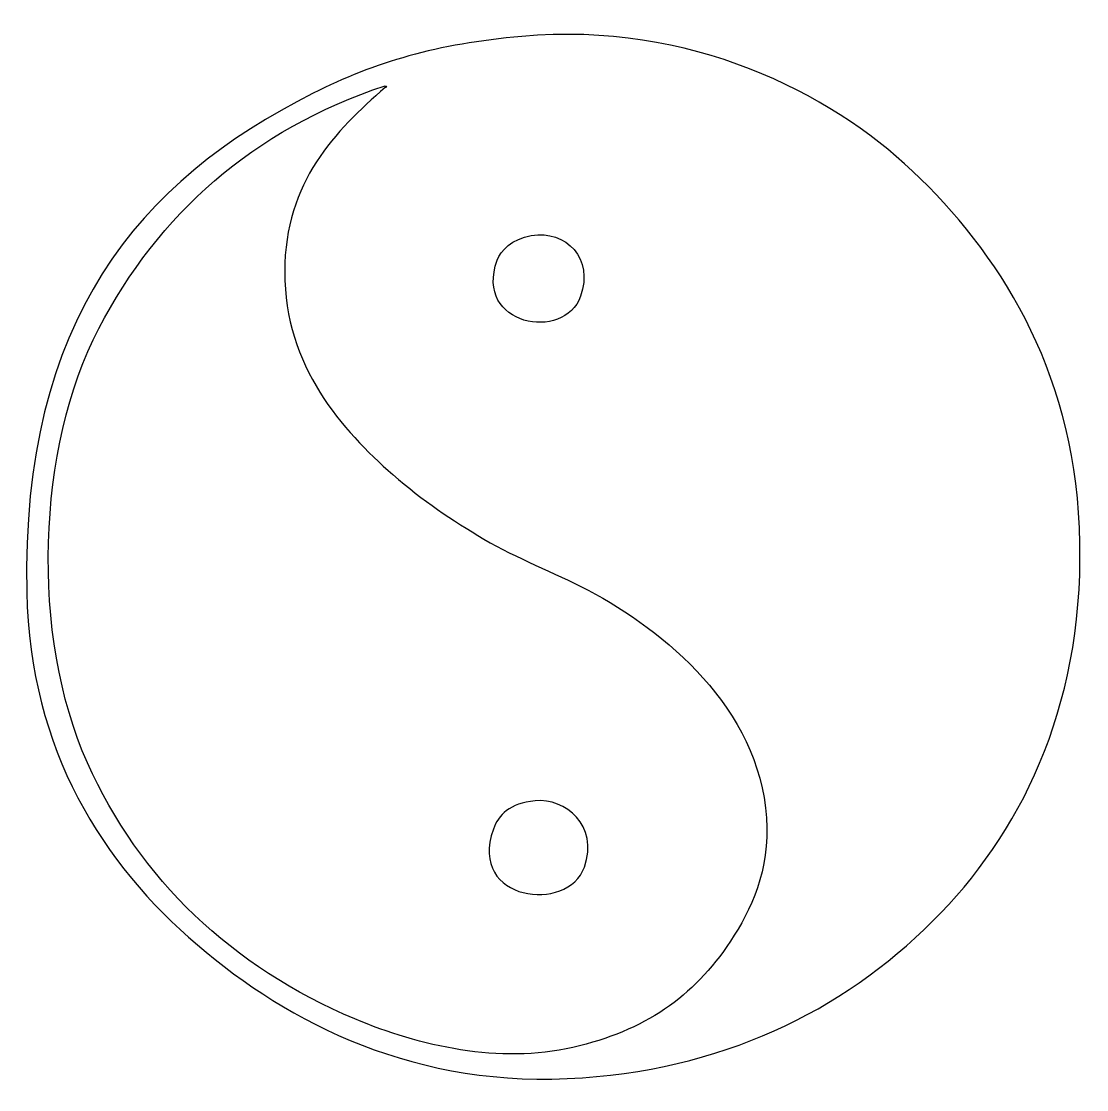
# Model space of a CAD drawing. Header units: centimetres. Extents: x -2.52 to 2.93, y -2.78 to 2.67.
import ezdxf

# ---------------------------------------------------------------- set-up
doc = ezdxf.new("R2010")
doc.units = ezdxf.units.CM
doc.header["$MEASUREMENT"] = 0
doc.layers.add('Layer 1', color=7, linetype='Continuous')

msp = doc.modelspace()

# ---------------------------------------------------------------- linework, layer by layer
at = {"layer": 'Layer 1'}
for points, knots in [([(0.04067, 2.59768), (0.90393, 2.67436), (1.61401, 2.30973), (2.03727, 1.9095), (2.03727, 1.9095), (2.47314, 1.49744), (2.85565, 0.90969), (2.89029, 0.08726), (2.89029, 0.08726), (2.92707, -0.78412), (2.61306, -1.4324), (2.18264, -1.88029), (2.18264, -1.88029), (1.73092, -2.35069), (1.12417, -2.66827), (0.35085, -2.72362), (0.35085, -2.72362), (-0.49804, -2.78426), (-1.14783, -2.44552), (-1.61675, -2.0451), (-1.61675, -2.0451), (-2.09935, -1.63301), (-2.4731, -1.05132), (-2.48911, -0.24226), (-2.48911, -0.24226), (-2.5166, 1.14656), (-1.92012, 1.85718), (-1.02549, 2.30697), (-1.02549, 2.30697), (-0.70845, 2.46634), (-0.39217, 2.55929), (0.04067, 2.59768)], [0, 0, 0, 0, 0.1111111, 0.1111111, 0.1111111, 0.1111111, 0.2222222, 0.2222222, 0.2222222, 0.2222222, 0.3333333, 0.3333333, 0.3333333, 0.3333333, 0.4444444, 0.4444444, 0.4444444, 0.4444444, 0.5555556, 0.5555556, 0.5555556, 0.5555556, 0.6666667, 0.6666667, 0.6666667, 0.6666667, 0.7777778, 0.7777778, 0.7777778, 0.7777778, 1, 1, 1, 1]), ([(-2.12079, 1.10506), (-2.43789, 0.49927), (-2.47033, -0.4654), (-2.17892, -1.11464), (-2.17892, -1.11464), (-1.91217, -1.709), (-1.44047, -2.15966), (-0.81227, -2.42311), (-0.81227, -2.42311), (-0.48117, -2.56199), (-0.07353, -2.65547), (0.30231, -2.56847), (0.30231, -2.56847), (0.6673, -2.48412), (0.91786, -2.31235), (1.10686, -2.02576), (1.10686, -2.02576), (1.21145, -1.8672), (1.30995, -1.66521), (1.29106, -1.39571), (1.29106, -1.39571), (1.25166, -0.83373), (0.77179, -0.43982), (0.37989, -0.23252), (0.37989, -0.23252), (0.19891, -0.13687), (0.01691, -0.07179), (-0.15319, 0.02913), (-0.15319, 0.02913), (-0.31657, 0.12605), (-0.46439, 0.22394), (-0.61843, 0.35875), (-0.61843, 0.35875), (-0.87518, 0.5833), (-1.17181, 0.91096), (-1.17091, 1.39581), (-1.17091, 1.39581), (-1.17009, 1.85653), (-0.91082, 2.11537), (-0.65722, 2.33603), (-0.65722, 2.33603), (-0.65182, 2.33595), (-0.64619, 2.34381), (-0.65722, 2.34563), (-0.65722, 2.34563), (-1.33787, 2.12027), (-1.8156, 1.6882), (-2.12079, 1.10506)], [0, 0, 0, 0, 0.0769231, 0.0769231, 0.0769231, 0.0769231, 0.1538462, 0.1538462, 0.1538462, 0.1538462, 0.2307692, 0.2307692, 0.2307692, 0.2307692, 0.3076923, 0.3076923, 0.3076923, 0.3076923, 0.3846154, 0.3846154, 0.3846154, 0.3846154, 0.4615385, 0.4615385, 0.4615385, 0.4615385, 0.5384615, 0.5384615, 0.5384615, 0.5384615, 0.6153846, 0.6153846, 0.6153846, 0.6153846, 0.6923077, 0.6923077, 0.6923077, 0.6923077, 0.7692308, 0.7692308, 0.7692308, 0.7692308, 0.8461538, 0.8461538, 0.8461538, 0.8461538, 1, 1, 1, 1]), ([(-0.08533, 1.45402), (-0.20529, 1.118), (0.25844, 1.03579), (0.3411, 1.26976), (0.3411, 1.26976), (0.4087, 1.46134), (0.2686, 1.60964), (0.08908, 1.57996), (0.08908, 1.57996), (-0.00796, 1.56387), (-0.06869, 1.5008), (-0.08533, 1.45402)], [0, 0, 0, 0, 0.25, 0.25, 0.25, 0.25, 0.5, 0.5, 0.5, 0.5, 1, 1, 1, 1]), ([(0.10848, -1.30847), (0.26212, -1.29447), (0.43693, -1.43134), (0.36047, -1.64767), (0.36047, -1.64767), (0.27781, -1.88193), (-0.23585, -1.82494), (-0.10475, -1.45384), (-0.10475, -1.45384), (-0.07869, -1.38007), (-0.02133, -1.3203), (0.10848, -1.30847)], [0, 0, 0, 0, 0.25, 0.25, 0.25, 0.25, 0.5, 0.5, 0.5, 0.5, 1, 1, 1, 1])]:
    msp.add_open_spline(points, degree=3, knots=knots, dxfattribs=at)

doc.saveas('drawing.dxf')
